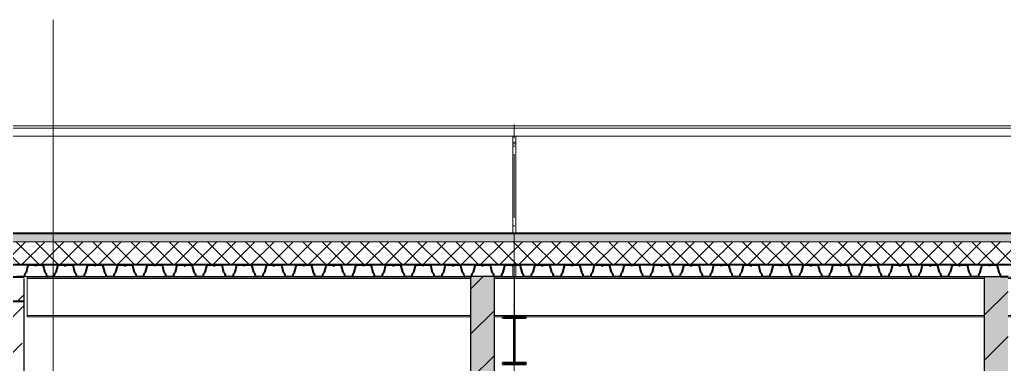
# Model space of a CAD drawing. Header units: millimetres. Extents: x -2951072 to 8268522, y -652067 to -630209.
# Drawn here: x 2653415 to 2659607, y -636199 to -634034 of the extents above; entities that cross this region are included whole.
import ezdxf

# ---------------------------------------------------------------- set-up
doc = ezdxf.new("R2010")
doc.units = ezdxf.units.MM
doc.header["$LTSCALE"] = 20
doc.linetypes.add('_ШПТ__20_т__2_5__Линия сетки', pattern=[25, 20, -2.5, 0, -2.5])
doc.linetypes.add('CENTER', pattern=[50.8, 31.75, -6.35, 6.35, -6.35])
doc.layers.get('0').update_dxf_attribs({"lineweight": 0})
doc.layers.add('Каркас несущий', color=7, linetype='Continuous', lineweight=18, true_color=0x800040)
doc.layers.add('Крыши', color=7, linetype='Continuous', lineweight=9, true_color=0x004000)
for name, color, linetype, lineweight in [('Обобщенные модели', 7, 'Continuous', 18), ('Общие ребра', 7, 'Continuous', 18), ('ОСИ', 251, 'CENTER', 18), ('Перекрытия', 7, 'Continuous', 18), ('Стены', 7, 'Continuous', 18), ('Стены разрез', 7, 'Continuous', 30), ('Стены штриховка', 7, 'Continuous', 30)]:
    doc.layers.add(name, color=color, linetype=linetype, lineweight=lineweight)
pattern_1 = [(50, (2661175.67, -643812.97), (218.621, -19.1268), [22.86, -251.46]), (355, (2661175.67, -643812.97), (-42.292, 229.2684), [18.288, -201.168]), (100.451, (2661193.9, -643814.56), (176.331, 210.1396), [19.428, -213.708]), (46.184, (2661175.67, -643752), (325.295, -50.452), [34.29, -377.19]), (96.636, (2661202.78, -643756.2), (284.883, 296.913), [29.142, -320.562]), (351.184, (2661175.67, -643752), (284.886, 296.911), [27.432, -301.752]), (21, (2661206.15, -643767.25), (181.9375, -122.7183), [22.86, -251.46]), (326, (2661206.15, -643767.25), (74.162, 221.026), [18.288, -201.168]), (71.451, (2661221.31, -643777.48), (256.1003, 98.3053), [19.428, -213.708]), (37.5, (2661175.67, -643812.97), (3.7064, 101.4659), [3.353, -195.377, 3.353, -200.863, -201.93]), (37.5, (2661175.67, -643812.97), (3.7064, 101.4659), [-402.946, 3.353, -198.577]), (7.5, (2661175.67, -643812.97), (80.1836, 120.2165), [3.353, -113.081, 3.353, -190.805, -76.962]), (7.5, (2661175.67, -643812.97), (80.1836, 120.2165), [-310.591, 3.353, -73.609]), (327.5, (2661107.7, -643812.97), (162.70865, -6.875), [3.353, -72.847, 3.353, -234.391, -315.468]), (327.5, (2661107.7, -643812.97), (162.70865, -6.875), [-313.944, 3.353, -312.115]), (317.5, (2661077.22, -643812.97), (177.7547, 30.5118), [3.353, -95.707, 3.353, -154.534, -224.028]), (317.5, (2661077.22, -643812.97), (177.7547, 30.5118), [-256.946, 3.353, -220.675])]
pattern_2 = [(45, (2661175.67, -643812.97), (-141.4214, 141.4214), [])]

# ---------------------------------------------------------------- blocks, each defined once
blk = doc.blocks.new('250_Балка_Двутавр_ГОСТ Р 57837-2017 - 25Б1-1234974-_О__Р__1-1_')
at = {"layer": 'Каркас несущий', "color": 7}
for p, q in [((21000.5, 8460), (21000.5, 8468)), ((23955, 8468), (21000.5, 8468)), ((21000.5, 8228), (21000.5, 8460)), ((23955, 8460), (21000.5, 8460)), ((26999.5, 8468), (24105, 8468)), ((26999.5, 8460), (24105, 8460)), ((26999.5, 8468), (26999.5, 8460)), ((26999.5, 8460), (26999.5, 8228)), ((21000.5, 8220), (21000.5, 8228)), ((21000.5, 8228), (23955, 8228)), ((23955, 8220), (21074.5, 8220)), ((24105, 8228), (26999.5, 8228)), ((26925.5, 8220), (24105, 8220)), ((26999.5, 8228), (26999.5, 8220))]:
    blk.add_line(p, q, dxfattribs=at)
blk = doc.blocks.new('190_ФЭ_Парапет_Сэндвич - ФЭ-К1_150-1300843-_О__Р__1-1_')
at = {"layer": 'Обобщенные модели'}
for p, q in [((14950, 9420.1), (45050, 9420.1)), ((45050, 9405), (14950, 9405)), ((14950, 9355), (45050, 9355)), ((21010, 9317.1), (20990, 9317.1)), ((21010, 9307.1), (20990, 9307.1))]:
    blk.add_line(p, q, dxfattribs=at)

msp = doc.modelspace()

# ---------------------------------------------------------------- hatches: boundary and pattern name
at = {"layer": 'Крыши'}
h = msp.add_hatch(dxfattribs=at)
h.set_pattern_fill('FP_10', style=0, pattern_type=2)
h.set_pattern_definition([(45, (2661175.67, -643812.97), (-70.7107, 70.7107), []), (135, (2661175.67, -643812.97), (-70.7107, -70.7107), [])])
h.paths.add_polyline_path([(2655875.3, -635379), (2680650.5, -635379), (2680650.5, -635377), (2650400.5, -635377), (2650400.5, -635379), (2655669.6, -635379)], flags=0)
h = msp.add_hatch(dxfattribs=at)
h.set_pattern_fill('FP_11', style=0, pattern_type=2)
h.set_pattern_definition([(0, (2661175.673, -643812.97), (71.437, 41.244), [47.625, -95.25]), (120, (2661175.673, -643812.97), (-71.43735, 41.24512), [47.625, -95.25]), (60, (2661175.673, -643812.97), (0.00065, 82.48912), [0, -95.25, 47.625, 0])])
h.paths.add_polyline_path([(2655875.3, -635429.1), (2680650.5, -635429.1), (2680650.5, -635379), (2650400.5, -635379), (2650400.5, -635429.1), (2655669.6, -635429.1)], flags=0)
h = msp.add_hatch(dxfattribs=at)
h.set_pattern_fill('FP_8', style=0, pattern_type=2)
h.set_pattern_definition([(45, (2661175.67, -643812.97), (-60.10408, 60.10408), []), (135, (2661175.67, -643812.97), (-60.10408, -60.10408), [])])
h.paths.add_polyline_path([(2650400.5, -635572.3), (2680650.5, -635572.3), (2680650.5, -635429.1), (2650400.5, -635429.1), (2650400.5, -635561.8)], flags=0)
at = {"layer": 'Перекрытия', "lineweight": 9}
h = msp.add_hatch(dxfattribs=at)
h.set_pattern_fill('FP_1', color=256, style=0, pattern_type=2)
h.set_pattern_definition([(45, (2661175.67, -642394.97), (-224.5064, 224.5064), []), (45, (2661400.18, -642394.97), (-224.5064, 224.5064), [396.875, -79.375, 3.353, -76.022])])
h.paths.add_polyline_path([(2650400.5, -635802.2), (2653440.5, -635802.2), (2653440.5, -635652.2), (2650400.5, -635652.2)], flags=0)
at = {"layer": 'Стены штриховка', "lineweight": 9}
h = msp.add_hatch(dxfattribs=at)
h.set_pattern_fill('FP_2', color=256, style=0, pattern_type=2)
h.set_pattern_definition(pattern_1)
h.paths.add_polyline_path([(2656250.5, -640320.2), (2656400.5, -640320.2), (2656400.5, -635648.3), (2656250.5, -635648.3), (2656250.5, -640283.4)], flags=0)
h = msp.add_hatch(dxfattribs=at)
h.set_pattern_fill('FP_3', color=256, style=0, pattern_type=2)
h.set_pattern_definition(pattern_2)
h.paths.add_polyline_path([(2656250.5, -640320.2), (2656400.5, -640320.2), (2656400.5, -635648.3), (2656250.5, -635648.3), (2656250.5, -640283.4)], flags=0)
h = msp.add_hatch(dxfattribs=at)
h.set_pattern_fill('FP_2', color=256, style=0, pattern_type=2)
h.set_pattern_definition(pattern_1)
h.paths.add_polyline_path([(2659577.3, -640320.2), (2659630.5, -640320.2), (2659630.5, -635650.2), (2659480.5, -635650.2), (2659480.5, -640320.2)], flags=0)
h = msp.add_hatch(dxfattribs=at)
h.set_pattern_fill('FP_3', color=256, style=0, pattern_type=2)
h.set_pattern_definition(pattern_2)
h.paths.add_polyline_path([(2659577.3, -640320.2), (2659630.5, -640320.2), (2659630.5, -635650.2), (2659480.5, -635650.2), (2659480.5, -640320.2)], flags=0)
h = msp.add_hatch(dxfattribs=at)
h.set_pattern_fill('FP_1', color=256, style=0, pattern_type=2)
h.set_pattern_definition([(45, (2661175.67, -643812.97), (-224.506, 224.506), []), (45, (2661400.18, -643812.97), (-224.506, 224.506), [396.875, -79.375, 3.353, -76.022])])
h.paths.add_polyline_path([(2653407.3, -644220.2), (2653440.5, -644220.2), (2653440.5, -635802.2), (2653240.5, -635802.2), (2653240.5, -644220.2)])

# ---------------------------------------------------------------- linework, layer by layer
msp.add_line((2653625.5, -646754.2), (2653625.5, -634034))
at = {"layer": 'Каркас несущий', "color": 7}
for p, q in [((2653462.3, -635900.2), (2653462.3, -635652.2)), ((2656250.5, -635652.2), (2653462.3, -635652.2)), ((2656250.5, -635660.2), (2653462.3, -635660.2)), ((2656525, -635652.2), (2656400.5, -635652.2)), ((2656525, -635660.2), (2656400.5, -635660.2)), ((2656525, -635652.2), (2656525, -635660.2)), ((2656525, -635660.2), (2656525, -635892.2)), ((2653462.3, -635892.2), (2656250.5, -635892.2)), ((2656250.5, -635900.2), (2653462.3, -635900.2)), ((2656400.5, -635892.2), (2656525, -635892.2)), ((2656451, -635900.2), (2656400.5, -635900.2)), ((2656525, -635892.2), (2656525, -635900.2))]:
    msp.add_line(p, q, dxfattribs=at)
at = {"layer": 'Каркас несущий', "color": 7, "lineweight": 40}
for p, q in [((2656600, -635900.2), (2656451, -635900.2)), ((2656451, -635900.2), (2656451, -635908.2)), ((2656451, -635908.2), (2656522.8, -635908.2)), ((2656522.8, -635908.2), (2656522.8, -636190.2)), ((2656528.3, -636190.2), (2656528.3, -635908.2)), ((2656528.3, -635908.2), (2656600, -635908.2)), ((2656600, -635908.2), (2656600, -635900.2)), ((2656522.8, -636190.2), (2656451, -636190.2)), ((2656451, -636190.2), (2656451, -636198.2)), ((2656451, -636198.2), (2656600, -636198.2)), ((2656600, -636190.2), (2656528.3, -636190.2)), ((2656600, -636198.2), (2656600, -636190.2))]:
    msp.add_line(p, q, dxfattribs=at)
at = {"layer": 'Крыши', "color": 7}
msp.add_line((2650400.5, -635373.8), (2662578.7, -635373.8), dxfattribs=at)
at = {"layer": 'Крыши', "color": 7, "lineweight": 40}
for p, q in [((2680650.5, -635377), (2650400.5, -635377)), ((2650400.5, -635572.3), (2680650.5, -635572.3))]:
    msp.add_line(p, q, dxfattribs=at)
at = {"layer": 'Общие ребра'}
for p, q in [((2680650.5, -635379), (2650400.5, -635379)), ((2680650.5, -635429.1), (2650400.5, -635429.1))]:
    msp.add_line(p, q, dxfattribs=at)
at = {"layer": 'ОСИ', "linetype": '_ШПТ__20_т__2_5__Линия сетки'}
msp.add_line((2656525.5, -646280.4), (2656525.5, -634693), dxfattribs=at)
at = {"layer": 'Перекрытия', "lineweight": 40}
for p, q in [((2653456.4, -635620.3), (2653468.3, -635573.3)), ((2653468.3, -635573.3), (2653505.3, -635573.3)), ((2653505.3, -635573.3), (2653514.3, -635580.3)), ((2653514.3, -635580.3), (2653523.3, -635573.3)), ((2653523.3, -635573.3), (2653560.3, -635573.3)), ((2653560.3, -635573.3), (2653572.1, -635620.3)), ((2653643.9, -635620.3), (2653655.8, -635573.3)), ((2653655.8, -635573.3), (2653692.8, -635573.3)), ((2653692.8, -635573.3), (2653701.8, -635580.3)), ((2653701.8, -635580.3), (2653710.8, -635573.3)), ((2653710.8, -635573.3), (2653747.8, -635573.3)), ((2653747.8, -635573.3), (2653759.6, -635620.3)), ((2653831.4, -635620.3), (2653843.3, -635573.3)), ((2653843.3, -635573.3), (2653880.3, -635573.3)), ((2653880.3, -635573.3), (2653889.3, -635580.3)), ((2653889.3, -635580.3), (2653898.3, -635573.3)), ((2653898.3, -635573.3), (2653935.3, -635573.3)), ((2653935.3, -635573.3), (2653947.1, -635620.3)), ((2654018.9, -635620.3), (2654030.8, -635573.3)), ((2654030.8, -635573.3), (2654067.8, -635573.3)), ((2654067.8, -635573.3), (2654076.8, -635580.3)), ((2654076.8, -635580.3), (2654085.8, -635573.3)), ((2654085.8, -635573.3), (2654122.8, -635573.3)), ((2654122.8, -635573.3), (2654134.6, -635620.3)), ((2654206.4, -635620.3), (2654218.3, -635573.3)), ((2654218.3, -635573.3), (2654255.3, -635573.3)), ((2654255.3, -635573.3), (2654264.3, -635580.3)), ((2654264.3, -635580.3), (2654273.3, -635573.3)), ((2654273.3, -635573.3), (2654310.3, -635573.3)), ((2654310.3, -635573.3), (2654322.1, -635620.3)), ((2654393.9, -635620.3), (2654405.8, -635573.3)), ((2654405.8, -635573.3), (2654442.8, -635573.3)), ((2654442.8, -635573.3), (2654451.8, -635580.3)), ((2654451.8, -635580.3), (2654460.8, -635573.3)), ((2654460.8, -635573.3), (2654497.8, -635573.3)), ((2654497.8, -635573.3), (2654509.6, -635620.3)), ((2654581.4, -635620.3), (2654593.3, -635573.3)), ((2654593.3, -635573.3), (2654630.3, -635573.3)), ((2654630.3, -635573.3), (2654639.3, -635580.3)), ((2654639.3, -635580.3), (2654648.3, -635573.3)), ((2654648.3, -635573.3), (2654685.3, -635573.3)), ((2654685.3, -635573.3), (2654697.1, -635620.3)), ((2654768.9, -635620.3), (2654780.8, -635573.3)), ((2654780.8, -635573.3), (2654817.8, -635573.3)), ((2654817.8, -635573.3), (2654826.8, -635580.3)), ((2654826.8, -635580.3), (2654835.8, -635573.3)), ((2654835.8, -635573.3), (2654872.8, -635573.3)), ((2654872.8, -635573.3), (2654884.6, -635620.3)), ((2654956.4, -635620.3), (2654968.3, -635573.3)), ((2654968.3, -635573.3), (2655005.3, -635573.3)), ((2655005.3, -635573.3), (2655014.3, -635580.3)), ((2655014.3, -635580.3), (2655023.3, -635573.3)), ((2655023.3, -635573.3), (2655060.3, -635573.3)), ((2655060.3, -635573.3), (2655072.1, -635620.3)), ((2655143.9, -635620.3), (2655155.8, -635573.3)), ((2655155.8, -635573.3), (2655192.8, -635573.3)), ((2655192.8, -635573.3), (2655201.8, -635580.3)), ((2655201.8, -635580.3), (2655210.8, -635573.3)), ((2655210.8, -635573.3), (2655247.8, -635573.3)), ((2655247.8, -635573.3), (2655259.6, -635620.3)), ((2655331.4, -635620.3), (2655343.3, -635573.3)), ((2655343.3, -635573.3), (2655380.3, -635573.3)), ((2655380.3, -635573.3), (2655389.3, -635580.3)), ((2655389.3, -635580.3), (2655398.3, -635573.3)), ((2655398.3, -635573.3), (2655435.3, -635573.3)), ((2655435.3, -635573.3), (2655447.1, -635620.3)), ((2655518.9, -635620.3), (2655530.8, -635573.3)), ((2655530.8, -635573.3), (2655567.8, -635573.3)), ((2655567.8, -635573.3), (2655576.8, -635580.3)), ((2655576.8, -635580.3), (2655585.8, -635573.3)), ((2655585.8, -635573.3), (2655622.8, -635573.3)), ((2655622.8, -635573.3), (2655634.6, -635620.3)), ((2655706.4, -635620.3), (2655718.3, -635573.3)), ((2655718.3, -635573.3), (2655755.3, -635573.3)), ((2655755.3, -635573.3), (2655764.3, -635580.3)), ((2655764.3, -635580.3), (2655773.3, -635573.3)), ((2655773.3, -635573.3), (2655810.3, -635573.3)), ((2655810.3, -635573.3), (2655822.1, -635620.3)), ((2655893.9, -635620.3), (2655905.8, -635573.3)), ((2655905.8, -635573.3), (2655942.8, -635573.3)), ((2655942.8, -635573.3), (2655951.8, -635580.3)), ((2655951.8, -635580.3), (2655960.8, -635573.3)), ((2655960.8, -635573.3), (2655997.8, -635573.3)), ((2655997.8, -635573.3), (2656009.6, -635620.3)), ((2656081.4, -635620.3), (2656093.3, -635573.3)), ((2656093.3, -635573.3), (2656130.3, -635573.3)), ((2656130.3, -635573.3), (2656139.3, -635580.3)), ((2656139.3, -635580.3), (2656148.3, -635573.3)), ((2656148.3, -635573.3), (2656185.3, -635573.3)), ((2656185.3, -635573.3), (2656197.1, -635620.3)), ((2656268.9, -635620.3), (2656280.8, -635573.3)), ((2656280.8, -635573.3), (2656317.8, -635573.3)), ((2656317.8, -635573.3), (2656326.8, -635580.3)), ((2656326.8, -635580.3), (2656335.8, -635573.3)), ((2656335.8, -635573.3), (2656372.8, -635573.3)), ((2656372.8, -635573.3), (2656384.6, -635620.3)), ((2656456.4, -635620.3), (2656468.3, -635573.3)), ((2656468.3, -635573.3), (2656505.3, -635573.3)), ((2656505.3, -635573.3), (2656514.3, -635580.3)), ((2656514.3, -635580.3), (2656523.3, -635573.3)), ((2656523.3, -635573.3), (2656560.3, -635573.3)), ((2656560.3, -635573.3), (2656572.1, -635620.3)), ((2656643.9, -635620.3), (2656655.8, -635573.3)), ((2656655.8, -635573.3), (2656692.8, -635573.3)), ((2656692.8, -635573.3), (2656701.8, -635580.3)), ((2656701.8, -635580.3), (2656710.8, -635573.3)), ((2656710.8, -635573.3), (2656747.8, -635573.3)), ((2656747.8, -635573.3), (2656759.6, -635620.3)), ((2656831.4, -635620.3), (2656843.3, -635573.3)), ((2656843.3, -635573.3), (2656880.3, -635573.3)), ((2656880.3, -635573.3), (2656889.3, -635580.3)), ((2656889.3, -635580.3), (2656898.3, -635573.3)), ((2656898.3, -635573.3), (2656935.3, -635573.3)), ((2656935.3, -635573.3), (2656947.1, -635620.3)), ((2657018.9, -635620.3), (2657030.8, -635573.3)), ((2657030.8, -635573.3), (2657067.8, -635573.3)), ((2657067.8, -635573.3), (2657076.8, -635580.3)), ((2657076.8, -635580.3), (2657085.8, -635573.3)), ((2657085.8, -635573.3), (2657122.8, -635573.3)), ((2657122.8, -635573.3), (2657134.6, -635620.3)), ((2657206.4, -635620.3), (2657218.3, -635573.3)), ((2657218.3, -635573.3), (2657255.3, -635573.3)), ((2657255.3, -635573.3), (2657264.3, -635580.3)), ((2657264.3, -635580.3), (2657273.3, -635573.3)), ((2657273.3, -635573.3), (2657310.3, -635573.3)), ((2657310.3, -635573.3), (2657322.1, -635620.3)), ((2657393.9, -635620.3), (2657405.8, -635573.3)), ((2657405.8, -635573.3), (2657442.8, -635573.3)), ((2657442.8, -635573.3), (2657451.8, -635580.3)), ((2657451.8, -635580.3), (2657460.8, -635573.3)), ((2657460.8, -635573.3), (2657497.8, -635573.3)), ((2657497.8, -635573.3), (2657509.6, -635620.3)), ((2657581.4, -635620.3), (2657593.3, -635573.3)), ((2657593.3, -635573.3), (2657630.3, -635573.3)), ((2657630.3, -635573.3), (2657639.3, -635580.3)), ((2657639.3, -635580.3), (2657648.3, -635573.3)), ((2657648.3, -635573.3), (2657685.3, -635573.3)), ((2657685.3, -635573.3), (2657697.1, -635620.3)), ((2657768.9, -635620.3), (2657780.8, -635573.3)), ((2657780.8, -635573.3), (2657817.8, -635573.3)), ((2657817.8, -635573.3), (2657826.8, -635580.3)), ((2657826.8, -635580.3), (2657835.8, -635573.3)), ((2657835.8, -635573.3), (2657872.8, -635573.3)), ((2657872.8, -635573.3), (2657884.6, -635620.3)), ((2657956.4, -635620.3), (2657968.3, -635573.3)), ((2657968.3, -635573.3), (2658005.3, -635573.3)), ((2658005.3, -635573.3), (2658014.3, -635580.3)), ((2658014.3, -635580.3), (2658023.3, -635573.3)), ((2658023.3, -635573.3), (2658060.3, -635573.3)), ((2658060.3, -635573.3), (2658072.1, -635620.3)), ((2658143.9, -635620.3), (2658155.8, -635573.3)), ((2658155.8, -635573.3), (2658192.8, -635573.3)), ((2658192.8, -635573.3), (2658201.8, -635580.3)), ((2658201.8, -635580.3), (2658210.8, -635573.3)), ((2658210.8, -635573.3), (2658247.8, -635573.3)), ((2658247.8, -635573.3), (2658259.6, -635620.3)), ((2658331.4, -635620.3), (2658343.3, -635573.3)), ((2658343.3, -635573.3), (2658380.3, -635573.3)), ((2658380.3, -635573.3), (2658389.3, -635580.3)), ((2658389.3, -635580.3), (2658398.3, -635573.3)), ((2658398.3, -635573.3), (2658435.3, -635573.3)), ((2658435.3, -635573.3), (2658447.1, -635620.3)), ((2658518.9, -635620.3), (2658530.8, -635573.3)), ((2658530.8, -635573.3), (2658567.8, -635573.3)), ((2658567.8, -635573.3), (2658576.8, -635580.3)), ((2658576.8, -635580.3), (2658585.8, -635573.3)), ((2658585.8, -635573.3), (2658622.8, -635573.3)), ((2658622.8, -635573.3), (2658634.6, -635620.3)), ((2658706.4, -635620.3), (2658718.3, -635573.3)), ((2658718.3, -635573.3), (2658755.3, -635573.3)), ((2658755.3, -635573.3), (2658764.3, -635580.3)), ((2658764.3, -635580.3), (2658773.3, -635573.3)), ((2658773.3, -635573.3), (2658810.3, -635573.3)), ((2658810.3, -635573.3), (2658822.1, -635620.3)), ((2658893.9, -635620.3), (2658905.8, -635573.3)), ((2658905.8, -635573.3), (2658942.8, -635573.3)), ((2658942.8, -635573.3), (2658951.8, -635580.3)), ((2658951.8, -635580.3), (2658960.8, -635573.3)), ((2658960.8, -635573.3), (2658997.8, -635573.3)), ((2658997.8, -635573.3), (2659009.6, -635620.3)), ((2659081.4, -635620.3), (2659093.3, -635573.3)), ((2659093.3, -635573.3), (2659130.3, -635573.3)), ((2659130.3, -635573.3), (2659139.3, -635580.3)), ((2659139.3, -635580.3), (2659148.3, -635573.3)), ((2659148.3, -635573.3), (2659185.3, -635573.3)), ((2659185.3, -635573.3), (2659197.1, -635620.3)), ((2659268.9, -635620.3), (2659280.8, -635573.3)), ((2659280.8, -635573.3), (2659317.8, -635573.3)), ((2659317.8, -635573.3), (2659326.8, -635580.3)), ((2659326.8, -635580.3), (2659335.8, -635573.3)), ((2659335.8, -635573.3), (2659372.8, -635573.3)), ((2659372.8, -635573.3), (2659384.6, -635620.3)), ((2659456.4, -635620.3), (2659468.3, -635573.3)), ((2659468.3, -635573.3), (2659505.3, -635573.3)), ((2659505.3, -635573.3), (2659514.3, -635580.3)), ((2659514.3, -635580.3), (2659523.3, -635573.3)), ((2659523.3, -635573.3), (2659560.3, -635573.3)), ((2659560.3, -635573.3), (2659572.1, -635620.3)), ((2653440.5, -635652.2), (2650400.5, -635652.2)), ((2653396.5, -635648.3), (2653444.5, -635648.3)), ((2653444.5, -635648.3), (2653448.4, -635628.3)), ((2653448.4, -635628.3), (2653456.4, -635620.3)), ((2653572.1, -635620.3), (2653580.1, -635628.3)), ((2653580.1, -635628.3), (2653584, -635648.3)), ((2653584, -635648.3), (2653632, -635648.3)), ((2653632, -635648.3), (2653635.9, -635628.3)), ((2653635.9, -635628.3), (2653643.9, -635620.3)), ((2653759.6, -635620.3), (2653767.6, -635628.3)), ((2653767.6, -635628.3), (2653771.5, -635648.3)), ((2653771.5, -635648.3), (2653819.5, -635648.3)), ((2653819.5, -635648.3), (2653823.4, -635628.3)), ((2653823.4, -635628.3), (2653831.4, -635620.3)), ((2653947.1, -635620.3), (2653955.1, -635628.3)), ((2653955.1, -635628.3), (2653959, -635648.3)), ((2653959, -635648.3), (2654007, -635648.3)), ((2654007, -635648.3), (2654010.9, -635628.3)), ((2654010.9, -635628.3), (2654018.9, -635620.3)), ((2654134.6, -635620.3), (2654142.6, -635628.3)), ((2654142.6, -635628.3), (2654146.5, -635648.3)), ((2654146.5, -635648.3), (2654194.5, -635648.3)), ((2654194.5, -635648.3), (2654198.4, -635628.3)), ((2654198.4, -635628.3), (2654206.4, -635620.3)), ((2654322.1, -635620.3), (2654330.1, -635628.3)), ((2654330.1, -635628.3), (2654334, -635648.3)), ((2654334, -635648.3), (2654382, -635648.3)), ((2654382, -635648.3), (2654385.9, -635628.3)), ((2654385.9, -635628.3), (2654393.9, -635620.3)), ((2654509.6, -635620.3), (2654517.6, -635628.3)), ((2654517.6, -635628.3), (2654521.5, -635648.3)), ((2654521.5, -635648.3), (2654569.5, -635648.3)), ((2654569.5, -635648.3), (2654573.4, -635628.3)), ((2654573.4, -635628.3), (2654581.4, -635620.3)), ((2654697.1, -635620.3), (2654705.1, -635628.3)), ((2654705.1, -635628.3), (2654709, -635648.3)), ((2654709, -635648.3), (2654757, -635648.3)), ((2654757, -635648.3), (2654760.9, -635628.3)), ((2654760.9, -635628.3), (2654768.9, -635620.3)), ((2654884.6, -635620.3), (2654892.6, -635628.3)), ((2654892.6, -635628.3), (2654896.5, -635648.3)), ((2654896.5, -635648.3), (2654944.5, -635648.3)), ((2654944.5, -635648.3), (2654948.4, -635628.3)), ((2654948.4, -635628.3), (2654956.4, -635620.3)), ((2655072.1, -635620.3), (2655080.1, -635628.3)), ((2655080.1, -635628.3), (2655084, -635648.3)), ((2655084, -635648.3), (2655132, -635648.3)), ((2655132, -635648.3), (2655135.9, -635628.3)), ((2655135.9, -635628.3), (2655143.9, -635620.3)), ((2655259.6, -635620.3), (2655267.6, -635628.3)), ((2655267.6, -635628.3), (2655271.5, -635648.3)), ((2655271.5, -635648.3), (2655319.5, -635648.3)), ((2655319.5, -635648.3), (2655323.4, -635628.3)), ((2655323.4, -635628.3), (2655331.4, -635620.3)), ((2655447.1, -635620.3), (2655455.1, -635628.3)), ((2655455.1, -635628.3), (2655459, -635648.3)), ((2655459, -635648.3), (2655507, -635648.3)), ((2655507, -635648.3), (2655510.9, -635628.3)), ((2655510.9, -635628.3), (2655518.9, -635620.3)), ((2655634.6, -635620.3), (2655642.6, -635628.3)), ((2655642.6, -635628.3), (2655646.5, -635648.3)), ((2655646.5, -635648.3), (2655694.5, -635648.3)), ((2655694.5, -635648.3), (2655698.4, -635628.3)), ((2655698.4, -635628.3), (2655706.4, -635620.3)), ((2655822.1, -635620.3), (2655830.1, -635628.3)), ((2655830.1, -635628.3), (2655834, -635648.3)), ((2655834, -635648.3), (2655882, -635648.3)), ((2655882, -635648.3), (2655885.9, -635628.3)), ((2655885.9, -635628.3), (2655893.9, -635620.3)), ((2656009.6, -635620.3), (2656017.6, -635628.3)), ((2656017.6, -635628.3), (2656021.5, -635648.3)), ((2656021.5, -635648.3), (2656069.5, -635648.3)), ((2656069.5, -635648.3), (2656073.4, -635628.3)), ((2656073.4, -635628.3), (2656081.4, -635620.3)), ((2656197.1, -635620.3), (2656205.1, -635628.3)), ((2656205.1, -635628.3), (2656209, -635648.3)), ((2656209, -635648.3), (2656257, -635648.3)), ((2656257, -635648.3), (2656260.9, -635628.3)), ((2656260.9, -635628.3), (2656268.9, -635620.3)), ((2656384.6, -635620.3), (2656392.6, -635628.3)), ((2656392.6, -635628.3), (2656396.5, -635648.3)), ((2656396.5, -635648.3), (2656444.5, -635648.3)), ((2656444.5, -635648.3), (2656448.4, -635628.3)), ((2656448.4, -635628.3), (2656456.4, -635620.3)), ((2656572.1, -635620.3), (2656580.1, -635628.3)), ((2656580.1, -635628.3), (2656584, -635648.3)), ((2656584, -635648.3), (2656632, -635648.3)), ((2656632, -635648.3), (2656635.9, -635628.3)), ((2656635.9, -635628.3), (2656643.9, -635620.3)), ((2656759.6, -635620.3), (2656767.6, -635628.3)), ((2656767.6, -635628.3), (2656771.5, -635648.3)), ((2656771.5, -635648.3), (2656819.5, -635648.3)), ((2656819.5, -635648.3), (2656823.4, -635628.3)), ((2656823.4, -635628.3), (2656831.4, -635620.3)), ((2656947.1, -635620.3), (2656955.1, -635628.3)), ((2656955.1, -635628.3), (2656959, -635648.3)), ((2656959, -635648.3), (2657007, -635648.3)), ((2657007, -635648.3), (2657010.9, -635628.3)), ((2657010.9, -635628.3), (2657018.9, -635620.3)), ((2657134.6, -635620.3), (2657142.6, -635628.3)), ((2657142.6, -635628.3), (2657146.5, -635648.3)), ((2657146.5, -635648.3), (2657194.5, -635648.3)), ((2657194.5, -635648.3), (2657198.4, -635628.3)), ((2657198.4, -635628.3), (2657206.4, -635620.3)), ((2657322.1, -635620.3), (2657330.1, -635628.3)), ((2657330.1, -635628.3), (2657334, -635648.3)), ((2657334, -635648.3), (2657382, -635648.3)), ((2657382, -635648.3), (2657385.9, -635628.3)), ((2657385.9, -635628.3), (2657393.9, -635620.3)), ((2657509.6, -635620.3), (2657517.6, -635628.3)), ((2657517.6, -635628.3), (2657521.5, -635648.3)), ((2657521.5, -635648.3), (2657569.5, -635648.3)), ((2657569.5, -635648.3), (2657573.4, -635628.3)), ((2657573.4, -635628.3), (2657581.4, -635620.3)), ((2657697.1, -635620.3), (2657705.1, -635628.3)), ((2657705.1, -635628.3), (2657709, -635648.3)), ((2657709, -635648.3), (2657757, -635648.3)), ((2657757, -635648.3), (2657760.9, -635628.3)), ((2657760.9, -635628.3), (2657768.9, -635620.3)), ((2657884.6, -635620.3), (2657892.6, -635628.3)), ((2657892.6, -635628.3), (2657896.5, -635648.3)), ((2657896.5, -635648.3), (2657944.5, -635648.3)), ((2657944.5, -635648.3), (2657948.4, -635628.3)), ((2657948.4, -635628.3), (2657956.4, -635620.3)), ((2658072.1, -635620.3), (2658080.1, -635628.3)), ((2658080.1, -635628.3), (2658084, -635648.3)), ((2658084, -635648.3), (2658132, -635648.3)), ((2658132, -635648.3), (2658135.9, -635628.3)), ((2658135.9, -635628.3), (2658143.9, -635620.3)), ((2658259.6, -635620.3), (2658267.6, -635628.3)), ((2658267.6, -635628.3), (2658271.5, -635648.3)), ((2658271.5, -635648.3), (2658319.5, -635648.3)), ((2658319.5, -635648.3), (2658323.4, -635628.3)), ((2658323.4, -635628.3), (2658331.4, -635620.3)), ((2658447.1, -635620.3), (2658455.1, -635628.3)), ((2658455.1, -635628.3), (2658459, -635648.3)), ((2658459, -635648.3), (2658507, -635648.3)), ((2658507, -635648.3), (2658510.9, -635628.3)), ((2658510.9, -635628.3), (2658518.9, -635620.3)), ((2658634.6, -635620.3), (2658642.6, -635628.3)), ((2658642.6, -635628.3), (2658646.5, -635648.3)), ((2658646.5, -635648.3), (2658694.5, -635648.3)), ((2658694.5, -635648.3), (2658698.4, -635628.3)), ((2658698.4, -635628.3), (2658706.4, -635620.3)), ((2658822.1, -635620.3), (2658830.1, -635628.3)), ((2658830.1, -635628.3), (2658834, -635648.3)), ((2658834, -635648.3), (2658882, -635648.3)), ((2658882, -635648.3), (2658885.9, -635628.3)), ((2658885.9, -635628.3), (2658893.9, -635620.3)), ((2659009.6, -635620.3), (2659017.6, -635628.3)), ((2659017.6, -635628.3), (2659021.5, -635648.3)), ((2659021.5, -635648.3), (2659069.5, -635648.3)), ((2659069.5, -635648.3), (2659073.4, -635628.3)), ((2659073.4, -635628.3), (2659081.4, -635620.3)), ((2659197.1, -635620.3), (2659205.1, -635628.3)), ((2659205.1, -635628.3), (2659209, -635648.3)), ((2659209, -635648.3), (2659257, -635648.3)), ((2659257, -635648.3), (2659260.9, -635628.3)), ((2659260.9, -635628.3), (2659268.9, -635620.3)), ((2659384.6, -635620.3), (2659392.6, -635628.3)), ((2659392.6, -635628.3), (2659396.5, -635648.3)), ((2659396.5, -635648.3), (2659444.5, -635648.3)), ((2659444.5, -635648.3), (2659448.4, -635628.3)), ((2659448.4, -635628.3), (2659456.4, -635620.3)), ((2659572.1, -635620.3), (2659580.1, -635628.3)), ((2659580.1, -635628.3), (2659584, -635648.3)), ((2659584, -635648.3), (2659632, -635648.3)), ((2650400.5, -635802.2), (2653440.5, -635802.2))]:
    msp.add_line(p, q, dxfattribs=at)
at = {"layer": 'Стены'}
for p, q in [((2656515.5, -635373.8), (2656515.5, -634765.2)), ((2656535.5, -634765.2), (2656535.5, -635373.8)), ((2656515.5, -635648.3), (2656515.5, -635579.3)), ((2656535.5, -635572.7), (2656535.5, -635648.3)), ((2653440.5, -635648.3), (2653440.5, -635652.2)), ((2653584, -635648.3), (2653444.5, -635648.3)), ((2653771.5, -635648.3), (2653632, -635648.3)), ((2653959, -635648.3), (2653819.5, -635648.3)), ((2654146.5, -635648.3), (2654007, -635648.3)), ((2654334, -635648.3), (2654194.5, -635648.3)), ((2654521.5, -635648.3), (2654382, -635648.3)), ((2654709, -635648.3), (2654569.5, -635648.3)), ((2654896.5, -635648.3), (2654757, -635648.3)), ((2655084, -635648.3), (2654944.5, -635648.3)), ((2655271.5, -635648.3), (2655132, -635648.3)), ((2655459, -635648.3), (2655319.5, -635648.3)), ((2655646.5, -635648.3), (2655507, -635648.3)), ((2655834, -635648.3), (2655694.5, -635648.3)), ((2656021.5, -635648.3), (2655882, -635648.3)), ((2656209, -635648.3), (2656069.5, -635648.3)), ((2656584, -635648.3), (2656444.5, -635648.3)), ((2656771.5, -635648.3), (2656632, -635648.3)), ((2656959, -635648.3), (2656819.5, -635648.3)), ((2657146.5, -635648.3), (2657007, -635648.3)), ((2657334, -635648.3), (2657194.5, -635648.3)), ((2657520.6, -635648.3), (2657382, -635648.3)), ((2657709, -635648.3), (2657569.5, -635648.3)), ((2657896.5, -635648.3), (2657757, -635648.3)), ((2658084, -635648.3), (2657944.5, -635648.3)), ((2658271.5, -635648.3), (2658132, -635648.3)), ((2658459, -635648.3), (2658319.5, -635648.3)), ((2658646.5, -635648.3), (2658507, -635648.3)), ((2658834, -635648.3), (2658694.5, -635648.3)), ((2659021.5, -635648.3), (2658882, -635648.3)), ((2659209, -635648.3), (2659069.5, -635648.3)), ((2659396.5, -635648.3), (2659257, -635648.3)), ((2659584, -635648.3), (2659444.5, -635648.3)), ((2653440.5, -635900.2), (2653440.5, -636820.2))]:
    msp.add_line(p, q, dxfattribs=at)
at = {"layer": 'Стены разрез'}
for p, q in [((2653440.5, -635660.2), (2653440.5, -644120.2)), ((2656250.5, -635648.3), (2656250.5, -640220.2)), ((2656396.5, -635648.3), (2656257, -635648.3)), ((2656400.5, -640220.2), (2656400.5, -635648.3)), ((2659630.5, -635650.2), (2659480.5, -635650.2)), ((2659480.5, -635650.2), (2659480.5, -640220.2))]:
    msp.add_line(p, q, dxfattribs=at)

# ---------------------------------------------------------------- block references
at = {"layer": 'Каркас несущий', "color": 7}
msp.add_blockref('250_Балка_Двутавр_ГОСТ Р 57837-2017 - 25Б1-1234974-_О__Р__1-1_', (2635525.5, -644120.2), dxfattribs=at)
at = {"layer": 'Обобщенные модели'}
msp.add_blockref('190_ФЭ_Парапет_Сэндвич - ФЭ-К1_150-1300843-_О__Р__1-1_', (2635525.5, -644120.2), dxfattribs=at)

doc.saveas('drawing.dxf')
